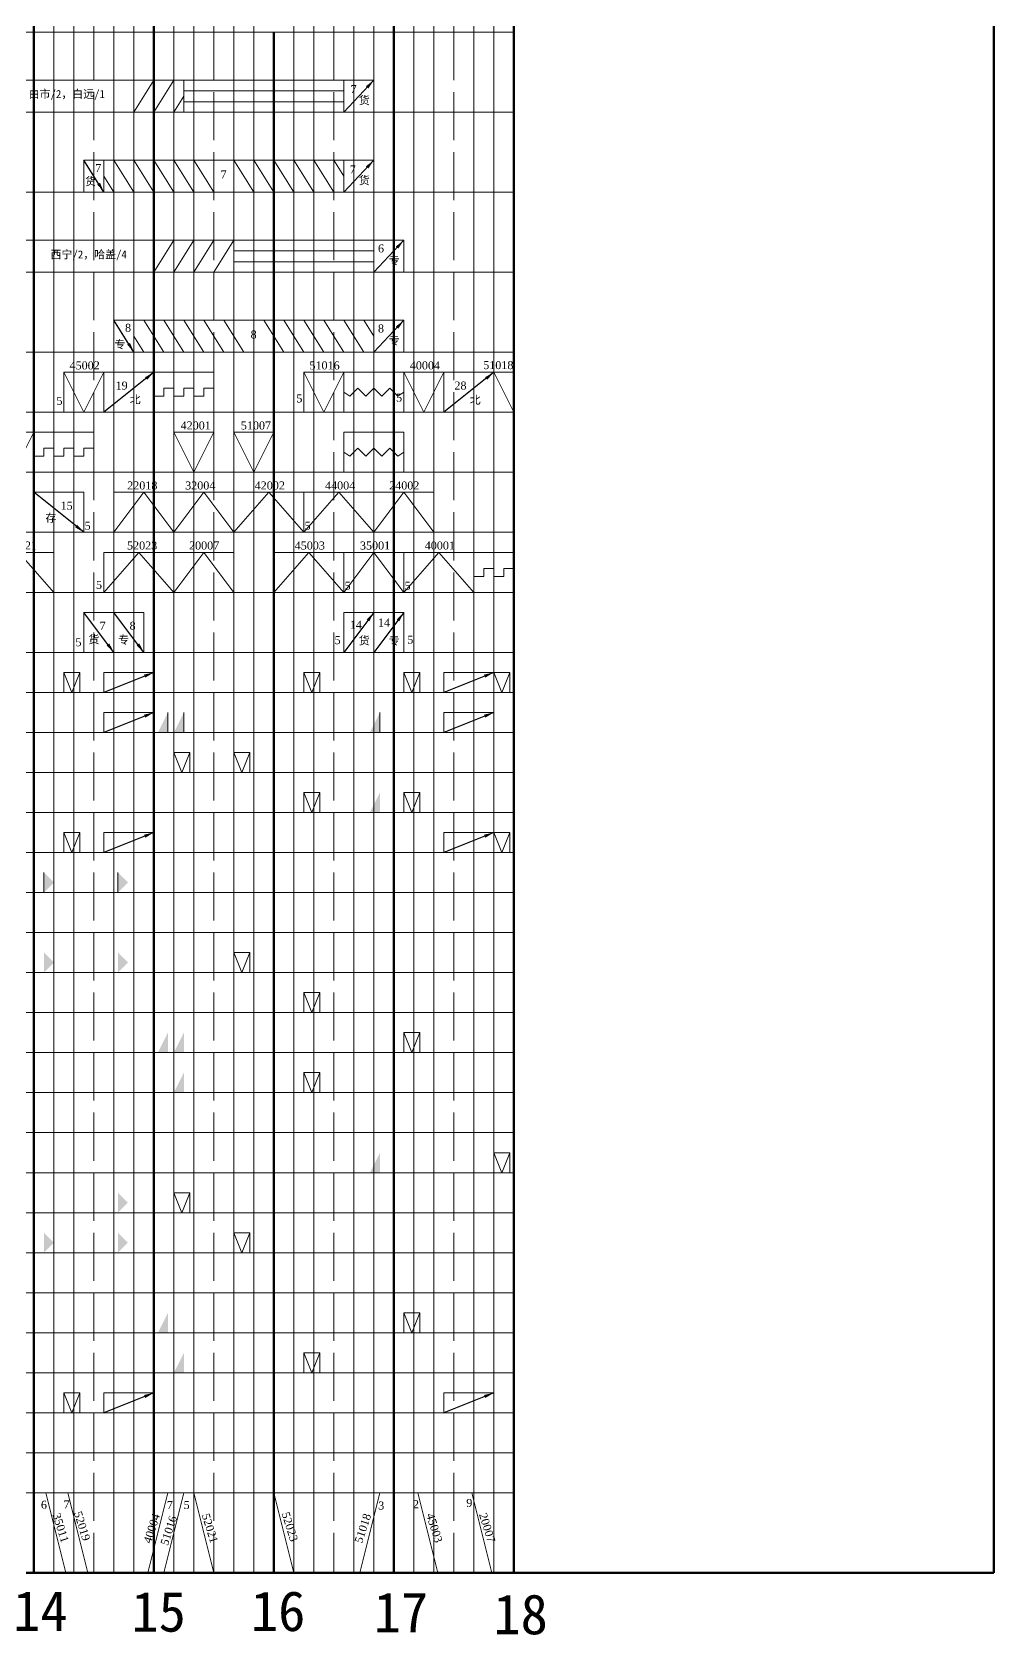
# Model space of a CAD drawing. Header units: millimetres. Extents: x 115 to 1075, y -349 to 784.
# Drawn here: x 834.5 to 1075, y -334.5 to 66 of the extents above; entities that cross this region are included whole.
import ezdxf

# ---------------------------------------------------------------- set-up
doc = ezdxf.new("R2010")
doc.units = ezdxf.units.MM
doc.linetypes.add('ACAD_ISO02W100', pattern=[15, 12, -3])
doc.layers.get('0').update_dxf_attribs({"color": 3, "lineweight": 120})
for name, color, linetype, lineweight in [('十分格1', 3, 'Continuous', 20), ('十分格2', 3, 'ACAD_ISO02W100', 20), ('小时格1', 3, 'Continuous', 100), ('小时格2', 3, 'Continuous', 80), ('站界线', 3, 'Continuous', 20)]:
    doc.layers.add(name, color=color, linetype=linetype, lineweight=lineweight)
doc.layers.add('文字', color=3, linetype='Continuous')
doc.dimstyles.new('ISO-25', dxfattribs={"dimtxt": 2.5, "dimasz": 2.5, "dimexe": 1.25, "dimexo": 0.625, "dimtad": 1, "dimdsep": 46, "dimtxsty": 'Standard', "dimcen": 2.5, "dimadec": 0, "dimazin": 0, "dimtfac": 1, "dimtmove": 0, "dimatfit": 3, "dimfxl": 1, "dimarcsym": 0})

msp = doc.modelspace()

# ---------------------------------------------------------------- hatches: boundary and pattern name
at = {"layer": '十分格2', "linetype": 'ByBlock'}
for points in [[(868.5, -109), (868.5, -104), (866, -109)], [(872.5, -109), (872.5, -104), (870, -109)], [(921.5, -109), (921.5, -104), (919, -109)], [(921.5, -129), (921.5, -124), (919, -129)], [(837.5, -144), (840, -146.5), (837.5, -149)], [(856, -144), (858.5, -146.5), (856, -149)], [(837.5, -164), (840, -166.5), (837.5, -169)], [(856, -164), (858.5, -166.5), (856, -169)], [(868.5, -189), (868.5, -184), (866, -189)], [(872.5, -189), (872.5, -184), (870, -189)], [(872.5, -199), (872.5, -194), (870, -199)], [(921.5, -219), (921.5, -214), (919, -219)], [(856, -224), (858.5, -226.5), (856, -229)], [(837.5, -234), (840, -236.5), (837.5, -239)], [(856, -234), (858.5, -236.5), (856, -239)], [(868.5, -259), (868.5, -254), (866, -259)], [(872.5, -269), (872.5, -264), (870, -269)]]:
    msp.add_hatch(color=0, dxfattribs=at).paths.add_polyline_path(points)

# ---------------------------------------------------------------- linework, layer by layer
for p, q in [((1075, 41), (1075, 686)), ((1075, 41), (1075, -319)), ((1075, -319), (115, -319))]:
    msp.add_line(p, q)
at = {"layer": '十分格1'}
for p, q in [((840, 686), (840, 66)), ((845, 66), (845, 686)), ((855, 686), (855, 66)), ((860, 66), (860, 686)), ((870, 66), (870, 686)), ((875, 686), (875, 66)), ((885, 66), (885, 686)), ((890, 686), (890, 66)), ((900, 686), (900, 66)), ((905, 66), (905, 686)), ((915, 686), (915, 66)), ((920, 66), (920, 686)), ((930, 66), (930, 686)), ((935, 686), (935, 66)), ((945, 66), (945, 686)), ((950, 686), (950, 66)), ((840, 66), (840, -319)), ((845, 66), (845, -319)), ((855, 66), (855, -319)), ((860, 66), (860, -319)), ((870, 66), (870, -319)), ((875, 66), (875, -319)), ((885, 66), (885, -319)), ((890, 66), (890, -319)), ((900, 66), (900, -319)), ((905, 66), (905, -319)), ((915, 66), (915, -319)), ((920, 66), (920, -319)), ((930, 66), (930, -319)), ((935, 66), (935, -319)), ((945, 66), (945, -319)), ((950, 66), (950, -319))]:
    msp.add_line(p, q, dxfattribs=at)
at = {"layer": '十分格2'}
for p, q in [((850, 66), (850, 686)), ((880, 686), (880, 66)), ((910, 686), (910, 66)), ((940, 66), (940, 686)), ((850, 66), (850, -319)), ((880, 66), (880, -319)), ((910, 66), (910, -319)), ((940, 66), (940, -319))]:
    msp.add_line(p, q, dxfattribs=at)
at = {"layer": '十分格2', "color": 0, "linetype": 'ByBlock'}
for p, q in [((115, 66), (955, 66)), ((797.5, 54), (872.5, 54)), ((860, 46), (865, 54)), ((865, 46), (870, 54)), ((872.5, 54), (872.5, 46)), ((872.5, 54), (912.5, 54)), ((912.5, 54), (912.5, 46)), ((912.5, 54), (920, 54)), ((920, 54), (920, 46)), ((870, 46), (872.5, 50)), ((872.5, 48.6), (872.5, 51.3)), ((872.5, 51.3), (912.5, 51.3)), ((872.5, 46), (872.5, 48.6)), ((872.5, 46), (872.5, 48.6)), ((872.5, 48.6), (912.5, 48.6)), ((235, 46), (955, 46)), ((847.5, 26), (847.5, 34)), ((847.5, 34), (855, 34)), ((847.5, 34), (852.5, 34)), ((852.5, 34), (852.5, 26)), ((855, 34), (912.5, 34)), ((855, 34), (860, 26)), ((860, 34), (865, 26)), ((865, 34), (870, 26)), ((870, 34), (875, 26)), ((875, 34), (880, 26)), ((885, 34), (890, 26)), ((890, 34), (895, 26)), ((895, 34), (900, 26)), ((900, 34), (905, 26)), ((905, 34), (910, 26)), ((910, 34), (912.5, 34)), ((912.5, 30), (910, 34)), ((912.5, 34), (912.5, 26)), ((912.5, 34), (920, 34)), ((920, 34), (920, 26)), ((855, 26), (852.5, 30)), ((235, 26), (955, 26)), ((810, 14), (885, 14)), ((865, 6), (870, 14)), ((870, 6), (875, 14)), ((875, 6), (880, 14)), ((880, 6), (885, 14)), ((885, 14), (885, 6)), ((885, 14), (920, 14)), ((920, 14), (920, 6)), ((920, 14), (927.5, 14)), ((927.5, 14), (927.5, 6)), ((885, 8.6), (885, 11.3)), ((885, 11.3), (920, 11.3)), ((885, 6), (885, 8.6)), ((885, 8.6), (920, 8.6)), ((205, 6), (955, 6)), ((855, -14), (855, -6)), ((855, -6), (862.5, -6)), ((860, -6), (860, -14)), ((862.5, -6), (920, -6)), ((862.5, -6), (867.5, -14)), ((867.5, -6), (872.5, -14)), ((872.5, -6), (877.5, -14)), ((877.5, -6), (882.5, -14)), ((882.5, -6), (887.5, -14)), ((892.5, -6), (897.5, -14)), ((897.5, -6), (902.5, -14)), ((902.5, -6), (907.5, -14)), ((907.5, -6), (912.5, -14)), ((912.5, -6), (917.5, -14)), ((920, -10), (917.5, -6)), ((920, -6), (920, -14)), ((920, -6), (927.5, -6)), ((927.5, -6), (927.5, -14)), ((862.5, -14), (860, -10)), ((115, -14), (955, -14)), ((842.5, -29), (842.5, -19)), ((842.5, -19), (847.5, -29)), ((842.5, -19), (852.5, -19)), ((847.5, -29), (852.5, -19)), ((852.5, -19), (852.5, -29)), ((852.5, -19), (865, -19)), ((865, -19), (865, -29)), ((865, -19), (880, -19)), ((880, -19), (880, -29)), ((902.5, -29), (902.5, -19)), ((902.5, -19), (907.5, -29)), ((902.5, -19), (912.5, -19)), ((907.5, -29), (912.5, -19)), ((912.5, -19), (912.5, -29)), ((912.5, -19), (927.5, -19)), ((927.5, -29), (927.5, -19)), ((927.5, -19), (932.5, -29)), ((927.5, -19), (937.5, -19)), ((932.5, -29), (937.5, -19)), ((937.5, -19), (937.5, -29)), ((937.5, -19), (950, -19)), ((950, -19), (955, -29)), ((950, -19), (950, -29)), ((950, -19), (955, -19)), ((867.5, -25), (867.5, -23)), ((867.5, -23), (870, -23)), ((870, -23), (870, -25)), ((872.5, -25), (872.5, -23)), ((872.5, -23), (875, -23)), ((875, -23), (875, -25)), ((877.5, -25), (877.5, -23)), ((877.5, -23), (880, -23)), ((912.5, -24), (914, -25)), ((914, -25), (916, -23)), ((916, -23), (918, -25)), ((918, -25), (920, -23)), ((920, -23), (922, -25)), ((922, -25), (924, -23)), ((924, -23), (926, -25)), ((926, -25), (927.5, -24)), ((865, -25), (867.5, -25)), ((870, -25), (872.5, -25)), ((875, -25), (877.5, -25)), ((205, -29), (955, -29)), ((825, -34), (835, -34)), ((830, -44), (835, -34)), ((835, -34), (835, -44)), ((835, -34), (850, -34)), ((850, -34), (850, -44)), ((870, -44), (870, -34)), ((870, -34), (875, -44)), ((870, -34), (880, -34)), ((875, -44), (880, -34)), ((880, -34), (880, -44)), ((885, -34), (895, -34)), ((885, -34), (890, -44)), ((885, -44), (885, -34)), ((890, -44), (895, -34)), ((895, -34), (895, -44)), ((912.5, -44), (912.5, -34)), ((912.5, -34), (927.5, -34)), ((927.5, -34), (927.5, -44)), ((835, -40), (837.5, -40)), ((837.5, -40), (837.5, -38)), ((837.5, -38), (840, -38)), ((840, -38), (840, -40)), ((840, -40), (842.5, -40)), ((842.5, -40), (842.5, -38)), ((842.5, -38), (845, -38)), ((845, -38), (845, -40)), ((845, -40), (847.5, -40)), ((847.5, -40), (847.5, -38)), ((847.5, -38), (850, -38)), ((912.5, -39), (914, -40)), ((914, -40), (916, -38)), ((916, -38), (918, -40)), ((918, -40), (920, -38)), ((920, -38), (922, -40)), ((922, -40), (924, -38)), ((924, -38), (926, -40)), ((926, -40), (927.5, -39)), ((205, -44), (955, -44)), ((835, -59), (835, -49)), ((835, -49), (847.5, -49)), ((847.5, -49), (847.5, -59)), ((855, -59), (862.5, -49)), ((855, -59), (855, -49)), ((855, -49), (870, -49)), ((862.5, -49), (870, -59)), ((870, -49), (870, -59)), ((870, -49), (885, -49)), ((870, -59), (877.5, -49)), ((877.5, -49), (885, -59)), ((885, -49), (885, -59)), ((885, -59), (893.75, -49)), ((885, -49), (902.5, -49)), ((893.75, -49), (902.5, -59)), ((902.5, -49), (902.5, -59)), ((902.5, -49), (920, -49)), ((902.5, -59), (911.25, -49)), ((911.25, -49), (920, -59)), ((920, -49), (935, -49)), ((920, -59), (927.5, -49)), ((920, -49), (920, -59)), ((927.5, -49), (935, -59)), ((935, -49), (935, -59)), ((205, -59), (955, -59)), ((822.5, -64), (840, -64)), ((831.25, -64), (840, -74)), ((840, -64), (840, -74)), ((852.5, -74), (852.5, -64)), ((852.5, -64), (870, -64)), ((852.5, -74), (861.25, -64)), ((861.25, -64), (870, -74)), ((870, -64), (870, -74)), ((870, -74), (877.5, -64)), ((870, -64), (885, -64)), ((877.5, -64), (885, -74)), ((885, -64), (885, -74)), ((895, -74), (895, -64)), ((895, -64), (912.5, -64)), ((895, -74), (903.75, -64)), ((903.75, -64), (912.5, -74)), ((912.5, -64), (912.5, -74)), ((912.5, -74), (920, -64)), ((912.5, -64), (927.5, -64)), ((920, -64), (927.5, -74)), ((927.5, -64), (927.5, -74)), ((927.5, -64), (945, -64)), ((927.5, -74), (936.25, -64)), ((936.25, -64), (945, -74)), ((945, -64), (945, -74)), ((945, -64), (955, -64)), ((947.5, -70), (947.5, -68)), ((947.5, -68), (950, -68)), ((950, -68), (950, -70)), ((952.5, -70), (952.5, -68)), ((952.5, -68), (955, -68)), ((955, -68), (955, -70)), ((945, -70), (947.5, -70)), ((950, -70), (952.5, -70)), ((205, -74), (955, -74)), ((847.5, -89), (847.5, -79)), ((847.5, -79), (855, -79)), ((855, -79), (855, -89)), ((855, -79), (862.5, -79)), ((862.5, -79), (862.5, -89)), ((912.5, -89), (912.5, -79)), ((912.5, -79), (920, -79)), ((920, -79), (920, -89)), ((920, -79), (927.5, -79)), ((927.5, -79), (927.5, -89)), ((115, -89), (955, -89)), ((842.5, -99), (842.5, -94)), ((846.5, -94), (842.5, -94)), ((842.5, -94), (844.5, -99)), ((842.5, -99), (842.5, -94)), ((844.5, -99), (846.5, -94)), ((846.5, -99), (846.5, -94)), ((852.5, -99), (852.5, -94)), ((852.5, -94), (865, -94)), ((852.5, -99), (852.5, -94)), ((865, -99), (865, -94)), ((902.5, -99), (902.5, -94)), ((906.5, -94), (902.5, -94)), ((902.5, -94), (904.5, -99)), ((902.5, -99), (902.5, -94)), ((904.5, -99), (906.5, -94)), ((906.5, -99), (906.5, -94)), ((927.5, -99), (927.5, -94)), ((927.5, -94), (931.5, -94)), ((927.5, -94), (929.5, -99)), ((927.5, -99), (927.5, -94)), ((929.5, -99), (931.5, -94)), ((931.5, -94), (931.5, -99)), ((937.5, -99), (937.5, -94)), ((937.5, -94), (950, -94)), ((937.5, -99), (937.5, -94)), ((950, -99), (950, -94)), ((954, -94), (950, -94)), ((950, -94), (952, -99)), ((950, -94), (950, -99)), ((952, -99), (954, -94)), ((954, -99), (954, -94)), ((205, -99), (955, -99)), ((902.5, -99), (902.5, -97)), ((852.5, -104), (865, -104)), ((852.5, -109), (852.5, -104)), ((865, -104), (865, -109)), ((868.5, -109), (868.5, -104)), ((872.5, -109), (872.5, -104)), ((921.5, -109), (921.5, -104)), ((921.5, -109), (921.5, -104)), ((937.5, -104), (950, -104)), ((937.5, -109), (937.5, -104)), ((950, -104), (950, -109)), ((205, -109), (955, -109)), ((870, -119), (870, -114)), ((870, -114), (874, -114)), ((870, -114), (872, -119)), ((870, -119), (870, -114)), ((872, -119), (874, -114)), ((874, -114), (874, -119)), ((885, -119), (885, -114)), ((885, -114), (889, -114)), ((885, -114), (887, -119)), ((885, -119), (885, -114)), ((887, -119), (889, -114)), ((889, -114), (889, -119)), ((205, -119), (955, -119)), ((906.5, -124), (902.5, -124)), ((902.5, -124), (904.5, -129)), ((902.5, -129), (902.5, -124)), ((906.5, -124), (904.5, -129)), ((906.5, -129), (906.5, -124)), ((927.5, -124), (931.5, -124)), ((927.5, -124), (929.5, -129)), ((927.5, -129), (927.5, -124)), ((929.5, -129), (931.5, -124)), ((931.5, -124), (931.5, -129)), ((205, -129), (955, -129)), ((846.5, -134), (842.5, -134)), ((842.5, -134), (844.5, -139)), ((842.5, -139), (842.5, -134)), ((844.5, -139), (846.5, -134)), ((846.5, -139), (846.5, -134)), ((852.5, -134), (865, -134)), ((852.5, -139), (852.5, -134)), ((865, -134), (865, -139)), ((937.5, -134), (950, -134)), ((937.5, -139), (937.5, -134)), ((950, -134), (950, -139)), ((954, -134), (950, -134)), ((950, -134), (952, -139)), ((950, -139), (950, -134)), ((952, -139), (954, -134)), ((954, -139), (954, -134)), ((205, -139), (955, -139)), ((837.5, -149), (837.5, -144)), ((856, -149), (856, -144)), ((205, -149), (955, -149)), ((205, -159), (955, -159)), ((885, -164), (889, -164)), ((885, -164), (887, -169)), ((885, -169), (885, -164)), ((887, -169), (889, -164)), ((889, -164), (889, -169)), ((205, -169), (955, -169)), ((906.5, -174), (902.5, -174)), ((902.5, -174), (904.5, -179)), ((902.5, -179), (902.5, -174)), ((904.5, -179), (906.5, -174)), ((906.5, -179), (906.5, -174)), ((205, -179), (955, -179)), ((927.5, -184), (931.5, -184)), ((927.5, -184), (929.5, -189)), ((927.5, -189), (927.5, -184)), ((929.5, -189), (931.5, -184)), ((931.5, -184), (931.5, -189)), ((205, -189), (955, -189)), ((902.5, -194), (904.5, -199)), ((906.5, -194), (902.5, -194)), ((902.5, -199), (902.5, -194)), ((904.5, -199), (906.5, -194)), ((906.5, -199), (906.5, -194)), ((205, -199), (955, -199)), ((205, -209), (955, -209)), ((954, -214), (950, -214)), ((950, -214), (952, -219)), ((950, -219), (950, -214)), ((952, -219), (954, -214)), ((954, -219), (954, -214)), ((205, -219), (955, -219)), ((870, -224), (874, -224)), ((870, -224), (872, -229)), ((870, -229), (870, -224)), ((872, -229), (874, -224)), ((874, -224), (874, -229)), ((205, -229), (955, -229)), ((885, -234), (889, -234)), ((885, -234), (887, -239)), ((885, -239), (885, -234)), ((887, -239), (889, -234)), ((889, -234), (889, -239)), ((205, -239), (955, -239)), ((205, -249), (955, -249)), ((927.5, -254), (931.5, -254)), ((927.5, -254), (929.5, -259)), ((927.5, -259), (927.5, -254)), ((929.5, -259), (931.5, -254)), ((931.5, -254), (931.5, -259)), ((205, -259), (955, -259)), ((906.5, -264), (902.5, -264)), ((902.5, -264), (904.5, -269)), ((902.5, -269), (902.5, -264)), ((904.5, -269), (906.5, -264)), ((906.5, -269), (906.5, -264)), ((205, -269), (955, -269)), ((846.5, -274), (842.5, -274)), ((842.5, -274), (844.5, -279)), ((842.5, -279), (842.5, -274)), ((844.5, -279), (846.5, -274)), ((846.5, -279), (846.5, -274)), ((852.5, -274), (865, -274)), ((852.5, -279), (852.5, -274)), ((865, -274), (865, -279)), ((937.5, -274), (950, -274)), ((937.5, -279), (937.5, -274)), ((950, -274), (950, -279)), ((205, -279), (955, -279)), ((205, -289), (955, -289)), ((235, -299), (955, -299)), ((838, -299), (843, -319)), ((843.5, -299), (848.5, -319)), ((863.5, -319), (868.5, -299)), ((867.5, -319), (872.5, -299)), ((875, -299), (880, -319)), ((895, -299), (900, -319)), ((916.5, -319), (921.5, -299)), ((931, -299), (936, -319)), ((944.5, -299), (949.5, -319))]:
    msp.add_line(p, q, dxfattribs=at)
at = {"layer": '小时格1'}
for p, q in [((955, 66), (955, 686)), ((955, 69.44), (955, -319))]:
    msp.add_line(p, q, dxfattribs=at)
at = {"layer": '小时格2'}
for p, q in [((835, 66), (835, 686)), ((865, 686), (865, 66)), ((925, 686), (925, -319)), ((835, 66), (835, -319)), ((865, 66), (865, -319)), ((895, 66), (895, -319)), ((1075, 41), (1075, 41))]:
    msp.add_line(p, q, dxfattribs=at)
at = {"layer": '站界线'}
for p, q in [((1075, 41), (1075, 686)), ((955, 66), (955, 29.44))]:
    msp.add_line(p, q, dxfattribs=at)

# ---------------------------------------------------------------- texts
at = {"layer": '文字', "attachment_point": 1}
for s, insert, char_height, width in [('\\pt14;{\\fTimes New Roman|b0|i0|c0|p18;\\C0;7}', (914.17, 52.76), 2, 5.037), ('\\pt14;{\\fSimSun|b0|i0|c134|p2;\\C0;包头西/4，白市/2，白远/1}', (820.06, 51.52), 2, 52.9956), ('\\pt14;{\\fSimSun|b0|i0|c134|p2;\\C0;货}', (916.21, 49.94), 2, 1.9356), ('\\pt14;{\\fTimes New Roman|b0|i0|c0|p18;\\C0;7}', (850.32, 33), 2, 1.9356), ('\\pt14;{\\fTimes New Roman|b0|i0|c0|p18;\\C0;7}', (913.96, 32.69), 2, 5.037), ('\\pt14;{\\fSimSun|b0|i0|c134|p2;\\C0;货}', (847.79, 29.68), 2, 1.9356), ('\\pt14;{\\fTimes New Roman|b0|i0|c0|p18;\\C0;7}', (881.67, 31.43), 2, 4.1556), ('\\pt14;{\\fSimSun|b0|i0|c134|p2;\\C0;货}', (916.21, 29.94), 2, 1.9356), ('\\pt14;{\\fTimes New Roman|b0|i0|c0|p18;\\C0;6}', (921.01, 12.94), 2, 1.9356), ('\\pt14;{\\fSimSun|b0|i0|c134|p2;\\C0;西宁/2，哈盖/4}', (839.16, 11.43), 2, 25.2333), ('\\pt14;{\\fSimSun|b0|i0|c134|p2;\\C0;专}', (923.71, 9.94), 2, 1.9356), ('\\pt14;{\\fTimes New Roman|b0|i0|c0|p18;\\C0;8}', (857.78, -6.9), 2, 3.0872), ('\\pt14;{\\fTimes New Roman|b0|i0|c0|p18;\\C0;8}', (921.01, -7.06), 2, 1.9356), ('\\pt14;{\\fSimSun|b0|i0|c134|p2;\\C0;专}', (855.13, -11.04), 2, 1.9356), ('\\pt14;{\\fTimes New Roman|b0|i0|c0|p18;\\C0;8}', (889.17, -8.57), 2, 4.1556), ('\\pt14;{\\fSimSun|b0|i0|c134|p2;\\C0;专}', (923.71, -10.06), 2, 1.9356), ('\\pt14;{\\fTimes New Roman|b0|i0|c0|p18;\\C0;45002}', (843.91, -16.29), 2, 10.9003), ('\\pt14;{\\fTimes New Roman|b0|i0|c0|p18;\\C0;51016}', (903.88, -16.29), 2, 10.9003), ('\\pt14;{\\fTimes New Roman|b0|i0|c0|p18;\\C0;40004}', (928.97, -16.29), 2, 10.9003), ('\\pt14;{\\fTimes New Roman|b0|i0|c0|p18;\\C0;51018}', (947.32, -16.22), 2, 10.9003), ('\\pt14;{\\fTimes New Roman|b0|i0|c0|p18;\\C0;19}', (855.41, -21.33), 2, 4.7289), ('\\pt14;{\\fTimes New Roman|b0|i0|c0|p18;\\C0;28}', (940.12, -21.33), 2, 4.7289), ('\\pt14;{\\fTimes New Roman|b0|i0|c0|p18;\\C0;5}', (840.64, -25.15), 2, 1.9356), ('\\pt14;{\\fSimSun|b0|i0|c134|p54;\\C0;北}', (858.95, -24.81), 2, 1.9356), ('\\pt14;{\\fTimes New Roman|b0|i0|c0|p18;\\C0;5}', (900.61, -24.55), 2, 1.9356), ('\\pt14;{\\fTimes New Roman|b0|i0|c0|p18;\\C0;5}', (925.54, -24.35), 2, 1.9356), ('\\pt14;{\\fSimSun|b0|i0|c134|p54;\\C0;北}', (943.95, -24.91), 2, 1.9356), ('\\pt14;{\\fTimes New Roman|b0|i0|c0|p18;\\C0;42001}', (871.67, -31.29), 2, 10.9003), ('\\pt14;{\\fTimes New Roman|b0|i0|c0|p18;\\C0;51007}', (886.73, -31.29), 2, 10.9003), ('\\pt14;{\\fTimes New Roman|b0|i0|c0|p18;\\C0;22018}', (858.32, -46.29), 2, 10.9003), ('\\pt14;{\\fTimes New Roman|b0|i0|c0|p18;\\C0;32004}', (872.81, -46.29), 2, 10.9003), ('\\pt14;{\\fTimes New Roman|b0|i0|c0|p18;\\C0;42002}', (890.19, -46.29), 2, 10.9003), ('\\pt14;{\\fTimes New Roman|b0|i0|c0|p18;\\C0;44004}', (907.78, -46.29), 2, 10.9003), ('\\pt14;{\\fTimes New Roman|b0|i0|c0|p18;\\C0;24002}', (923.81, -46.29), 2, 10.9003), ('\\pt14;{\\fTimes New Roman|b0|i0|c0|p18;\\C0;15}', (841.66, -51.33), 2, 4.7289), ('\\pt14;{\\fSimSun|b0|i0|c134|p2;\\C0;存}', (837.88, -54.38), 2, 1.9356), ('\\pt14;{\\fTimes New Roman|b0|i0|c0|p18;\\C0;5}', (847.67, -56.35), 2, 1.9356), ('\\pt14;{\\fTimes New Roman|b0|i0|c0|p18;\\C0;5}', (902.67, -56.35), 2, 1.9356), ('\\pt14;{\\fTimes New Roman|b0|i0|c0|p18;\\C0;52021}', (828.22, -61.29), 2, 10.9003), ('\\pt14;{\\fTimes New Roman|b0|i0|c0|p18;\\C0;52023}', (858.28, -61.29), 2, 10.9003), ('\\pt14;{\\fTimes New Roman|b0|i0|c0|p18;\\C0;20007}', (873.78, -61.29), 2, 10.9003), ('\\pt14;{\\fTimes New Roman|b0|i0|c0|p18;\\C0;45003}', (900.19, -61.29), 2, 10.9003), ('\\pt14;{\\fTimes New Roman|b0|i0|c0|p18;\\C0;35001}', (916.51, -61.29), 2, 10.9003), ('\\pt14;{\\fTimes New Roman|b0|i0|c0|p18;\\C0;40001}', (932.7, -61.29), 2, 10.9003), ('\\pt14;{\\fTimes New Roman|b0|i0|c0|p18;\\C0;5}', (850.52, -71.12), 2, 1.9356), ('\\pt14;{\\fTimes New Roman|b0|i0|c0|p18;\\C0;5}', (912.67, -71.35), 2, 1.9356), ('\\pt14;{\\fTimes New Roman|b0|i0|c0|p18;\\C0;5}', (927.67, -71.35), 2, 1.9356), ('\\pt14;{\\fTimes New Roman|b0|i0|c0|p18;\\C0;7}', (851.42, -81.35), 2, 1.9356), ('\\pt14;{\\fTimes New Roman|b0|i0|c0|p18;\\C0;8}', (858.92, -81.35), 2, 3.0872), ('\\pt14;{\\fTimes New Roman|b0|i0|c0|p18;\\C0;14}', (913.98, -81.09), 2, 5.037), ('\\pt14;{\\fTimes New Roman|b0|i0|c0|p18;\\C0;14}', (921.01, -80.54), 2, 1.9356), ('\\pt14;{\\fTimes New Roman|b0|i0|c0|p18;\\C0;5}', (845.39, -85.46), 2, 1.9356), ('\\pt14;{\\fSimSun|b0|i0|c134|p2;\\C0;货}', (848.61, -84.76), 2, 1.9356), ('\\pt14;{\\fSimSun|b0|i0|c134|p2;\\C0;专}', (856.06, -84.87), 2, 1.9356), ('\\pt14;{\\fTimes New Roman|b0|i0|c0|p18;\\C0;5}', (910.17, -84.94), 2, 1.9356), ('\\pt14;{\\fSimSun|b0|i0|c134|p2;\\C0;货}', (916.21, -85.06), 2, 1.9356), ('\\pt14;{\\fSimSun|b0|i0|c134|p2;\\C0;专}', (923.71, -85.06), 2, 1.9356), ('\\pt14;{\\fTimes New Roman|b0|i0|c0|p18;\\C0;5}', (928.33, -84.81), 2, 1.9356), ('\\pt14;{\\fTimes New Roman|b0|i0|c0|p18;\\C0;6}', (836.75, -300.97), 2, 1.9356), ('\\pt14;{\\fTimes New Roman|b0|i0|c0|p18;\\C0;7}', (842.42, -300.9), 2, 1.9356), ('\\pt14;{\\fTimes New Roman|b0|i0|c0|p18;\\C0;7}', (868.23, -301.06), 2, 1.9356), ('\\pt14;{\\fTimes New Roman|b0|i0|c0|p18;\\C0;5}', (872.42, -301.03), 2, 1.9356), ('\\pt14;{\\fTimes New Roman|b0|i0|c0|p18;\\C0;3}', (921.07, -301.17), 2, 1.9356), ('\\pt14;{\\fTimes New Roman|b0|i0|c0|p18;\\C0;2}', (929.76, -300.83), 2, 1.9356), ('\\pt14;{\\fTimes New Roman|b0|i0|c0|p18;\\C0;9}', (943.09, -300.52), 2, 1.9356), ('{\\fSimSun|b0|i0|c134|p2;14}', (829.82, -323.49), 10, 24.0395), ('{\\fSimSun|b0|i0|c134|p2;15}', (859.38, -323.68), 10, 24.0395), ('{\\fSimSun|b0|i0|c134|p2;16}', (889.25, -323.53), 10, 24.0395), ('{\\fSimSun|b0|i0|c134|p2;17}', (919.94, -323.86), 10, 24.0395), ('{\\fSimSun|b0|i0|c134|p2;18}', (949.87, -324.34), 10, 24.0395)]:
    msp.add_mtext(s, dxfattribs=dict(at, insert=insert, char_height=char_height, width=width))
at = {"layer": '文字', "char_height": 2, "width": 10.8071, "attachment_point": 1}
for s, insert, rotation in [('\\pt14;{\\fTimes New Roman|b0|i0|c0|p18;\\C0;35011}', (841.52, -303.83), 287.4659), ('\\pt14;{\\fTimes New Roman|b0|i0|c0|p18;\\C0;52019}', (846.89, -303.38), 287.4659), ('\\pt14;{\\fTimes New Roman|b0|i0|c0|p18;\\C0;40004}', (862.32, -311.17), 71.9335), ('\\pt14;{\\fTimes New Roman|b0|i0|c0|p18;\\C0;52021}', (878.82, -303.93), 287.4659), ('\\pt14;{\\fTimes New Roman|b0|i0|c0|p18;\\C0;52023}', (898.79, -303.55), 287.4659), ('\\pt14;{\\fTimes New Roman|b0|i0|c0|p18;\\C0;51018}', (915.11, -311.13), 71.9335), ('\\pt14;{\\fTimes New Roman|b0|i0|c0|p18;\\C0;45003}', (934.95, -303.85), 287.4659), ('\\pt14;{\\fTimes New Roman|b0|i0|c0|p18;\\C0;20007}', (948.14, -303.78), 287.4659), ('\\pt14;{\\fTimes New Roman|b0|i0|c0|p18;\\C0;51016}', (866.57, -311.68), 71.9335)]:
    msp.add_mtext(s, dxfattribs=dict(at, insert=insert, rotation=rotation))

# ---------------------------------------------------------------- leaders
at = {"layer": '十分格2', "color": 0, "linetype": 'ByBlock'}
for points in [[(920, 54), (912.5, 46)], [(852.5, 26), (847.5, 34)], [(920, 34), (912.5, 26)], [(927.5, 14), (920, 6)], [(860, -14), (855, -6)], [(927.5, -6), (920, -14)], [(865, -19), (852.5, -29)], [(950, -19), (937.5, -29)], [(847.5, -59), (835, -49)], [(855, -89), (847.5, -79)], [(862.5, -89), (855, -79)], [(920, -79), (912.5, -89)], [(927.5, -79), (920, -89)], [(865, -94), (852.5, -99)], [(950, -94), (937.5, -99)], [(865, -104), (852.5, -109)], [(950, -104), (937.5, -109)], [(865, -134), (852.5, -139)], [(950, -134), (937.5, -139)], [(865, -274), (852.5, -279)], [(950, -274), (937.5, -279)]]:
    msp.add_leader(points, dimstyle='ISO-25', override={"dimgap": 0.625, "dimtad": 0, "dimdec": 4, "dimtdec": 4, "dimfrac": 2}, dxfattribs=at)

doc.saveas('drawing.dxf')
